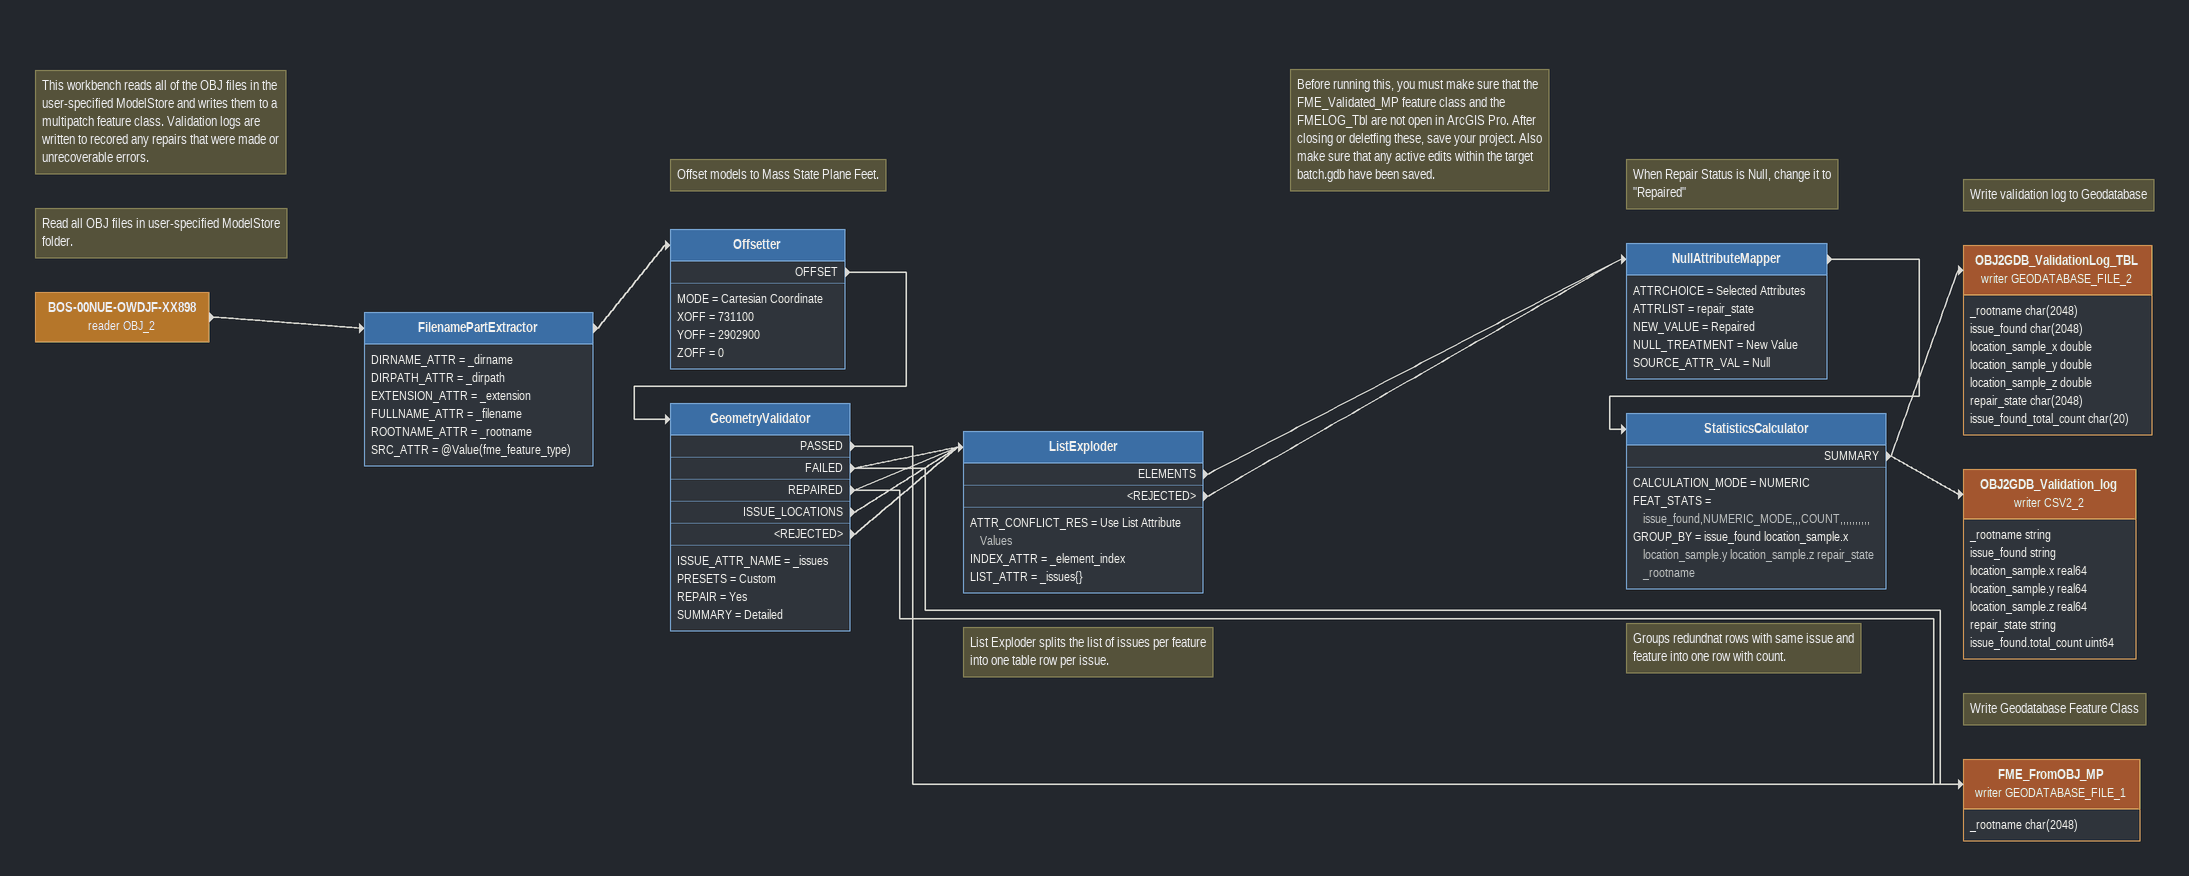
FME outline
Note: This workbench reads all of the OBJ files in the user-specified ModelStore and writes them to a multipatch feature class. Validation logs are written to recored any repairs that were made or unrecoverable errors.
Note: Read all OBJ files in user-specified ModelStore folder.
BOS-00NUE-OWDJF-XX898 (reader OBJ_2)
    -> FilenamePartExtractor
FilenamePartExtractor
    DIRNAME_ATTR = _dirname
    DIRPATH_ATTR = _dirpath
    EXTENSION_ATTR = _extension
    FULLNAME_ATTR = _filename
    ROOTNAME_ATTR = _rootname
    SRC_ATTR = @Value(fme_feature_type)
    -> Offsetter
Note: Offset models to Mass State Plane Feet.
Offsetter
    MODE = Cartesian Coordinate
    XOFF = 731100
    YOFF = 2902900
    ZOFF = 0
    OFFSET -> GeometryValidator
GeometryValidator
    ISSUE_ATTR_NAME = _issues
    PRESETS = Custom
    REPAIR = Yes
    SUMMARY = Detailed
    PASSED -> FME_FromOBJ_MP (writer GEODATABASE_FILE_1)
    FAILED -> FME_FromOBJ_MP (writer GEODATABASE_FILE_1)
    FAILED -> ListExploder
    REPAIRED -> FME_FromOBJ_MP (writer GEODATABASE_FILE_1)
    REPAIRED -> ListExploder
    ISSUE_LOCATIONS -> ListExploder
    <REJECTED> -> ListExploder
Note: Write Geodatabase Feature Class
FME_FromOBJ_MP (writer GEODATABASE_FILE_1)
    attributes: _rootname char(2048)
Note: List Exploder splits the list of issues per feature into one table row per issue.
ListExploder
    ATTR_CONFLICT_RES = Use List Attribute Values
    INDEX_ATTR = _element_index
    LIST_ATTR = _issues{}
    ELEMENTS -> NullAttributeMapper
    <REJECTED> -> NullAttributeMapper
Note: Before running this, you must make sure that the FME_Validated_MP feature class and the FMELOG_Tbl are not open in ArcGIS Pro. After closing or deletfing these, save your project. Also make sure that any active edits within the target batch.gdb have been saved.
Note: When Repair Status is Null, change it to "Repaired"
NullAttributeMapper
    ATTRCHOICE = Selected Attributes
    ATTRLIST = repair_state
    NEW_VALUE = Repaired
    NULL_TREATMENT = New Value
    SOURCE_ATTR_VAL = Null
    -> StatisticsCalculator
Note: Groups redundnat rows with same issue and feature into one row with count.
StatisticsCalculator
    CALCULATION_MODE = NUMERIC
    FEAT_STATS = issue_found,NUMERIC_MODE,,,COUNT,,,,,,,,,,
    GROUP_BY = issue_found location_sample.x location_sample.y location_sample.z repair_state _rootname
    SUMMARY -> OBJ2GDB_Validation_log (writer CSV2_2)
    SUMMARY -> OBJ2GDB_ValidationLog_TBL (writer GEODATABASE_FILE_2)
Note: Write validation log to Geodatabase
OBJ2GDB_ValidationLog_TBL (writer GEODATABASE_FILE_2)
    attributes: _rootname char(2048), issue_found char(2048), location_sample_x double, location_sample_y double, location_sample_z double, repair_state char(2048), issue_found_total_count char(20)
OBJ2GDB_Validation_log (writer CSV2_2)
    attributes: _rootname string, issue_found string, location_sample.x real64, location_sample.y real64, location_sample.z real64, repair_state string, issue_found.total_count uint64
